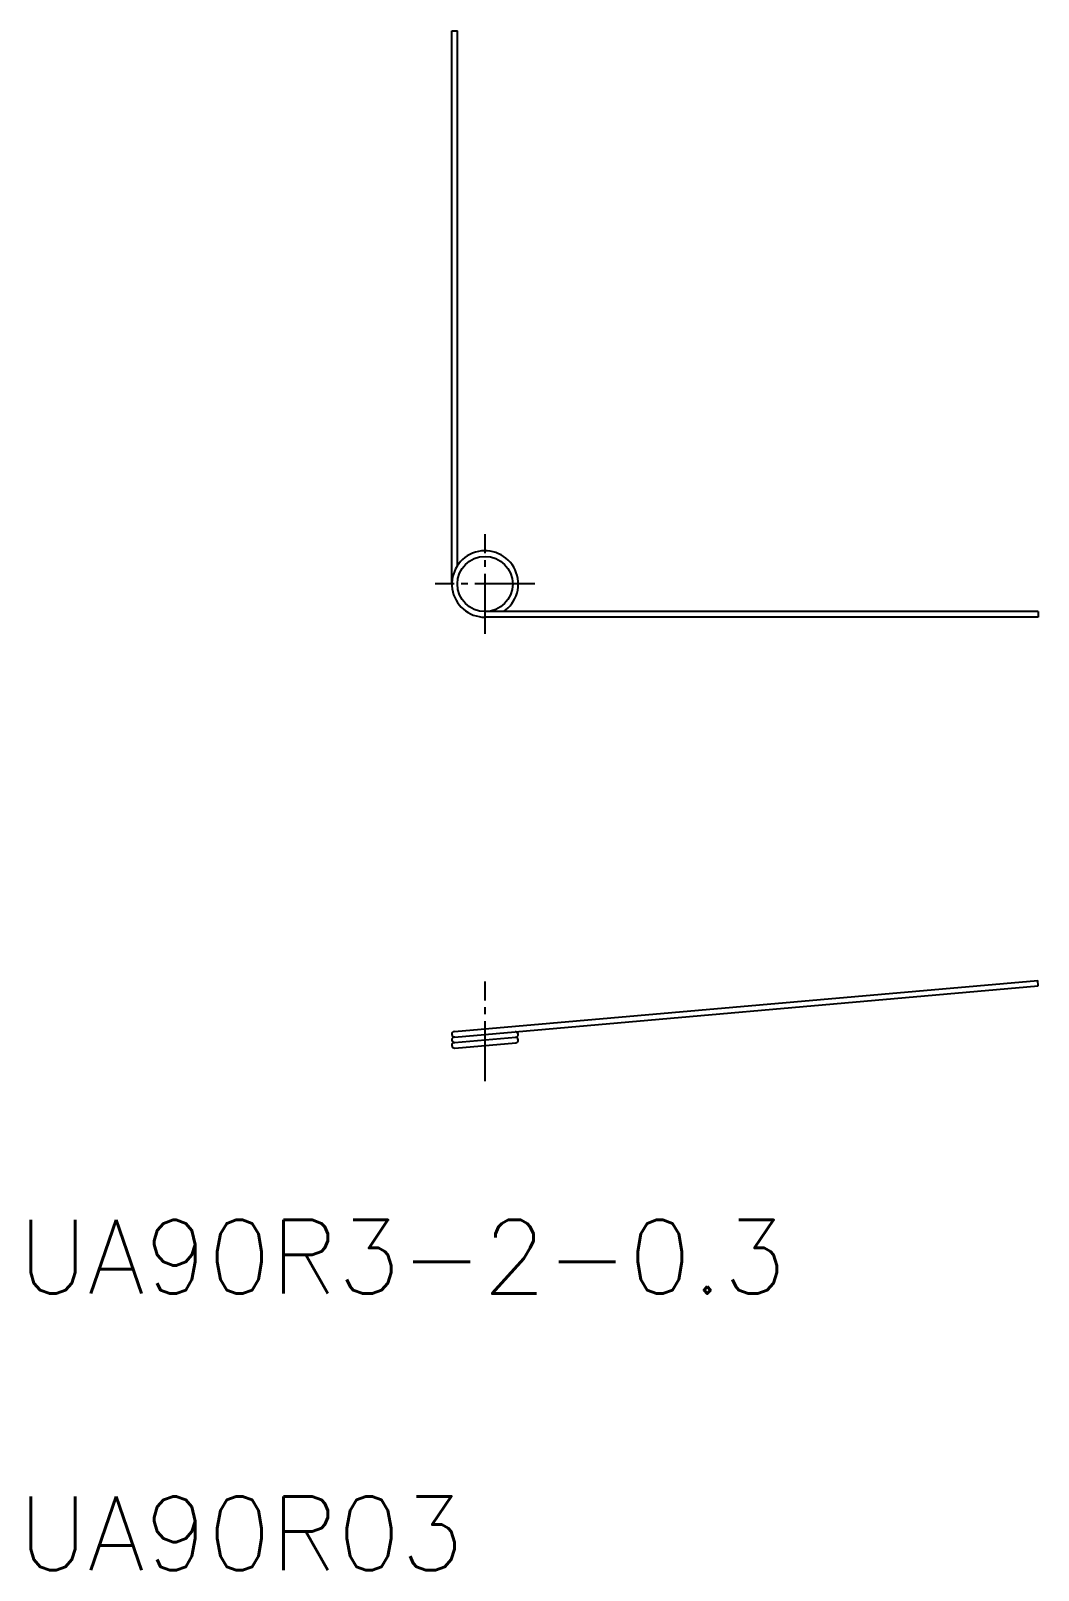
# Model space of a CAD drawing. Extents: x 112.9 to 167.5, y 27.3 to 110.7.
import ezdxf

# ---------------------------------------------------------------- set-up
doc = ezdxf.new("R2010")
doc.units = 0
doc.header["$LTSCALE"] = 0.25
doc.linetypes.add('CENTER', pattern=[17.5, 13, -1.5, 1.5, -1.5])
doc.layers.get('0').update_dxf_attribs({"linetype": 'CONTINUOUS'})
doc.layers.add('CENTER', color=1, linetype='CENTER')
doc.styles.get("Standard").update_dxf_attribs({"font": 'txt.shx'})

msp = doc.modelspace()

# ---------------------------------------------------------------- linework, layer by layer
at = {"color": 7, "linetype": 'CONTINUOUS'}
for p, q in [((135.723, 110.749), (136.023, 110.749)), ((135.723, 80.749), (135.723, 110.749)), ((136.023, 81.744), (136.023, 110.749)), ((167.523, 79.249), (137.523, 79.249)), ((167.523, 78.949), (137.523, 78.949)), ((167.523, 79.249), (167.523, 78.949)), ((135.859, 56.481), (167.497, 59.249)), ((135.859, 56.18), (167.523, 58.95)), ((167.523, 58.95), (167.497, 59.249)), ((135.859, 55.879), (139.186, 56.17)), ((135.885, 55.58), (139.186, 55.869))]:
    msp.add_line(p, q, dxfattribs=at)
msp.add_circle((137.523, 80.749), 1.5, dxfattribs=at)
for centre, radius, start, end in [((137.523, 80.749), 1.8, 303.55731, 270), ((135.872, 56.332), 0.15, 95, 275), ((135.872, 56.031), 0.15, 95, 275), ((139.173, 56.319), 0.15, 275, 95), ((139.173, 56.018), 0.15, 275, 95), ((135.872, 55.73), 0.15, 95, 275)]:
    msp.add_arc(centre, radius, start, end, dxfattribs=at)
at = {"layer": 'CENTER', "color": 1, "linetype": 'CENTER'}
for p, q in [((137.523, 78.049), (137.523, 83.449)), ((140.223, 80.749), (134.823, 80.749)), ((137.523, 53.794), (137.523, 59.194))]:
    msp.add_line(p, q, dxfattribs=at)

# ---------------------------------------------------------------- texts
for s, p in [('UA90R3-2-0.3', (112.201, 42.267)), ('UA90R03', (112.201, 27.267))]:
    msp.add_text(s, height=4).set_placement(p)

doc.saveas('drawing.dxf')
